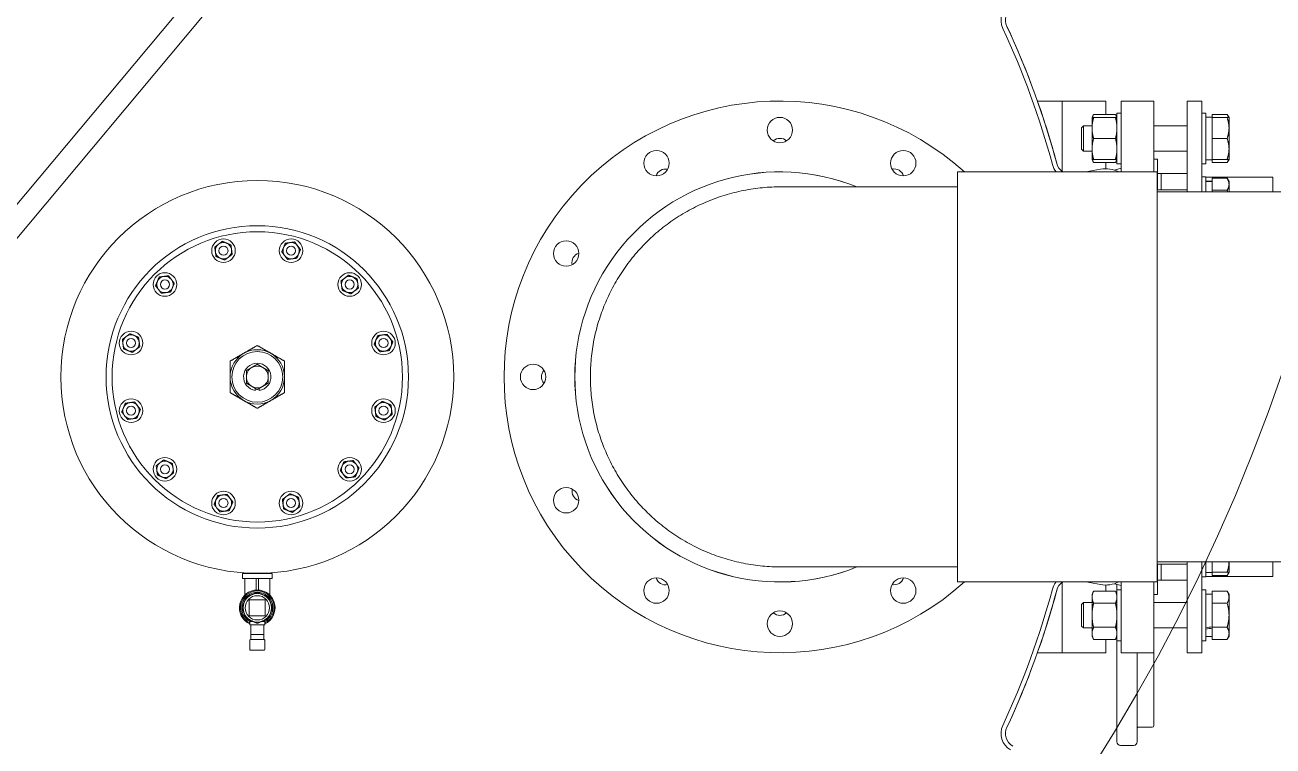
# Model space of a CAD drawing. Header units: inches. Extents: x 20 to 536, y 8 to 344.
# Drawn here: x 103.1 to 146.09, y 241.05 to 265.88 of the extents above; entities that cross this region are included whole.
import ezdxf

# ---------------------------------------------------------------- set-up
doc = ezdxf.new("R2010")
doc.units = ezdxf.units.IN
doc.header["$LTSCALE"] = 16
doc.header["$MEASUREMENT"] = 0
doc.layers.add('Visible', color=7, linetype='Continuous', lineweight=18)

msp = doc.modelspace()

# ---------------------------------------------------------------- linework, layer by layer
at = {"layer": 'Visible', "linetype": 'Continuous', "lineweight": 18}
for p, q in [((95.810098, 251.310081), (110.880662, 269.34139)), ((111.456129, 268.860414), (96.385565, 250.829105)), ((138.829451, 263.260326), (137.97592, 263.260326)), ((138.829451, 263.260326), (138.829451, 260.834954)), ((138.829451, 260.834954), (138.829451, 263.260326)), ((138.829451, 263.260326), (140.329451, 263.260326)), ((140.329451, 262.800925), (140.329451, 263.260326)), ((140.856475, 260.822326), (140.856475, 263.260326)), ((140.856475, 263.260326), (141.981475, 263.260326)), ((141.981475, 260.822326), (141.981475, 263.260326)), ((143.136475, 263.260326), (143.136475, 260.135326)), ((143.636475, 263.260326), (143.136475, 263.260326)), ((143.636475, 260.135326), (143.636475, 263.260326)), ((139.85685, 262.689696), (139.908717, 262.800925)), ((139.85685, 262.689696), (139.85685, 262.330196)), ((139.908717, 262.800925), (140.663983, 262.800925)), ((139.908717, 262.689696), (140.663983, 262.689696)), ((140.71585, 262.689696), (140.663983, 262.800925)), ((140.71585, 262.845696), (140.71585, 261.095696)), ((140.71585, 262.845696), (140.856475, 262.845696)), ((143.636475, 262.845696), (143.7771, 262.845696)), ((143.7771, 261.095696), (143.7771, 262.845696)), ((143.7771, 262.700196), (143.9961, 262.700196)), ((143.9961, 262.700196), (143.9961, 262.800632)), ((143.9961, 262.800632), (144.510029, 262.800632)), ((143.9961, 262.700196), (143.9961, 262.690768)), ((143.9961, 262.439916), (143.9961, 262.690768)), ((143.9961, 262.690768), (144.510029, 262.690768)), ((144.574223, 262.689449), (144.510909, 262.799112)), ((144.574225, 262.689446), (144.574223, 262.689449)), ((144.574225, 262.332058), (144.574225, 262.689446)), ((139.4961, 262.342046), (139.562254, 262.408196)), ((139.4961, 261.599346), (139.4961, 262.342046)), ((139.562254, 262.408196), (139.562254, 261.533196)), ((139.85685, 262.408196), (139.562254, 262.408196)), ((139.85685, 262.330196), (139.85685, 261.611196)), ((143.136475, 262.408196), (141.981475, 262.408196)), ((143.9961, 262.439916), (143.9961, 262.2242)), ((144.574225, 261.613312), (144.574225, 262.332058)), ((139.908717, 261.970696), (140.663983, 261.970696)), ((143.9961, 261.973348), (143.9961, 262.2242)), ((143.9961, 261.721569), (143.9961, 261.973348)), ((143.9961, 261.973348), (144.510029, 261.973348)), ((139.4961, 261.599346), (139.562254, 261.533196)), ((139.85685, 261.533196), (139.562254, 261.533196)), ((139.85685, 261.611196), (139.85685, 261.251696)), ((143.136475, 261.533196), (141.981475, 261.533196)), ((143.9961, 261.721569), (143.9961, 261.505055)), ((143.9961, 261.253276), (143.9961, 261.505055)), ((144.574225, 261.251949), (144.574225, 261.613312)), ((139.85685, 261.251696), (139.908717, 261.140466)), ((139.908717, 261.251696), (140.663983, 261.251696)), ((139.908717, 261.140466), (140.663983, 261.140466)), ((140.329451, 260.928221), (140.329451, 261.140466)), ((140.62603, 260.882031), (140.856475, 260.950326)), ((140.71585, 261.251696), (140.663983, 261.140466)), ((140.71585, 261.095696), (140.856475, 261.095696)), ((141.981475, 261.260326), (142.106475, 261.260326)), ((142.106475, 260.208234), (142.106475, 261.260326)), ((143.636475, 261.095696), (143.7771, 261.095696)), ((143.7771, 261.241196), (143.9961, 261.241196)), ((143.9961, 261.252348), (143.9961, 261.253276)), ((143.9961, 261.253276), (144.510029, 261.253276)), ((143.9961, 261.252348), (143.9961, 261.241196)), ((143.9961, 261.250623), (144.510029, 261.250623)), ((143.9961, 261.140759), (143.9961, 261.241196)), ((143.9961, 261.140759), (144.510029, 261.140759)), ((144.574223, 261.251942), (144.510909, 261.142279)), ((144.574225, 261.251946), (144.574223, 261.251942)), ((144.574225, 261.251946), (144.574225, 261.251949)), ((135.227451, 260.822326), (135.227451, 246.698326)), ((142.104451, 260.822326), (135.227451, 260.822326)), ((140.151945, 260.913036), (139.637502, 260.822326)), ((142.104451, 260.822326), (142.104451, 246.698326)), ((142.236475, 260.760326), (142.106475, 260.760326)), ((142.236475, 260.208234), (142.236475, 260.760326)), ((142.236475, 260.760326), (143.136475, 260.760326)), ((142.236475, 260.208234), (142.236475, 260.760326)), ((143.636475, 260.645734), (143.7771, 260.645734)), ((143.7771, 260.135326), (143.7771, 260.645734)), ((143.7771, 260.635326), (146.079451, 260.635326)), ((143.9961, 260.456377), (143.9961, 260.600671)), ((143.9961, 260.600671), (144.510029, 260.600671)), ((144.574225, 260.489484), (144.510909, 260.59915)), ((146.079451, 260.135326), (146.079451, 260.635326)), ((135.227451, 260.306326), (129.139192, 260.306326)), ((143.136475, 260.208234), (142.104451, 260.208234)), ((142.104451, 260.135326), (157.854451, 260.135326)), ((143.7771, 260.500234), (143.9961, 260.500234)), ((143.9961, 260.456377), (143.9961, 260.332293)), ((143.9961, 260.188), (143.9961, 260.332293)), ((143.9961, 260.135326), (143.9961, 260.188)), ((143.9961, 260.188), (144.510029, 260.188)), ((144.574225, 260.394335), (144.574225, 260.489484)), ((144.574225, 260.135326), (144.574225, 260.394335)), ((129.139192, 247.214326), (135.227451, 247.214326)), ((142.104451, 247.385326), (157.854451, 247.385326)), ((143.136475, 247.312418), (142.104451, 247.312418)), ((142.106475, 246.260326), (142.106475, 247.312418)), ((142.236475, 246.760326), (142.236475, 247.312418)), ((142.236475, 246.760326), (142.236475, 247.312418)), ((143.136475, 247.385326), (143.136475, 244.260326)), ((143.636475, 244.260326), (143.636475, 247.385326)), ((143.7771, 246.874918), (143.7771, 247.385326)), ((143.9961, 247.385326), (143.9961, 247.284278)), ((143.9961, 247.032499), (143.9961, 247.284278)), ((144.574225, 247.031172), (144.574225, 247.385326)), ((146.079451, 246.885326), (146.079451, 247.385326)), ((110.591852, 246.98757), (111.617049, 246.98757)), ((110.591852, 246.98757), (110.591852, 246.816704)), ((110.591852, 246.816704), (111.06508, 246.816704)), ((110.677285, 246.816704), (110.677285, 246.397019)), ((110.687927, 246.98757), (110.68729, 247.00796)), ((111.06508, 246.818218), (111.06508, 246.417701)), ((111.143821, 246.417701), (111.143821, 246.818218)), ((111.143821, 246.816704), (111.617049, 246.816704)), ((111.520974, 246.98757), (111.521611, 247.00796)), ((111.531616, 246.816704), (111.531616, 246.397019)), ((111.617049, 246.98757), (111.617049, 246.816704)), ((142.236475, 246.760326), (142.106475, 246.760326)), ((142.236475, 246.760326), (143.136475, 246.760326)), ((143.636475, 246.874918), (143.7771, 246.874918)), ((143.7771, 247.020418), (143.9961, 247.020418)), ((143.7771, 246.885326), (146.079451, 246.885326)), ((143.9961, 247.031571), (143.9961, 247.032499)), ((143.9961, 247.032499), (144.510029, 247.032499)), ((143.9961, 247.031571), (143.9961, 247.020418)), ((143.9961, 247.029846), (144.510029, 247.029846)), ((143.9961, 246.919982), (143.9961, 247.020418)), ((143.9961, 246.919982), (144.510029, 246.919982)), ((144.574223, 247.031165), (144.510909, 246.921502)), ((144.574225, 247.031168), (144.574223, 247.031165)), ((144.574225, 247.031168), (144.574225, 247.031172)), ((110.677285, 246.397019), (110.677285, 246.245428)), ((111.531616, 246.245428), (111.531616, 246.397019)), ((142.104451, 246.698326), (135.227451, 246.698326)), ((138.829451, 246.685698), (138.829451, 244.260326)), ((138.829451, 244.260326), (138.829451, 246.685698)), ((139.637502, 246.698326), (140.151945, 246.607616)), ((139.85685, 246.268957), (139.908717, 246.380186)), ((139.908717, 246.380186), (140.663983, 246.380186)), ((140.329451, 246.380186), (140.329451, 246.592431)), ((140.62603, 246.638622), (140.856475, 246.570326)), ((140.71585, 246.268957), (140.663983, 246.380186)), ((140.712325, 246.613047), (140.712325, 246.276516)), ((140.71585, 246.424957), (140.71585, 244.674957)), ((140.71585, 246.424957), (140.856475, 246.424957)), ((140.856475, 244.260326), (140.856475, 246.698326)), ((141.981475, 244.260326), (141.981475, 246.698326)), ((143.636475, 246.424957), (143.7771, 246.424957)), ((143.7771, 244.674957), (143.7771, 246.424957)), ((143.9961, 246.235599), (143.9961, 246.379893)), ((143.9961, 246.379893), (144.510029, 246.379893)), ((144.574225, 246.268707), (144.510909, 246.378373)), ((110.82886, 245.530877), (110.82886, 246.082058)), ((110.82886, 246.082058), (111.380041, 246.082058)), ((111.380041, 246.082058), (111.380041, 245.530877)), ((139.4961, 245.921307), (139.562254, 245.987457)), ((139.4961, 245.178607), (139.4961, 245.921307)), ((139.562254, 245.987457), (139.562254, 245.112457)), ((139.85685, 245.987457), (139.562254, 245.987457)), ((139.85685, 246.268957), (139.85685, 246.172629)), ((139.85685, 246.172629), (139.85685, 245.549957)), ((139.908717, 245.965071), (140.663983, 245.965071)), ((141.981475, 246.260326), (142.106475, 246.260326)), ((143.136475, 245.987457), (141.981475, 245.987457)), ((143.7771, 246.279457), (143.9961, 246.279457)), ((143.9961, 246.235599), (143.9961, 246.111516)), ((143.9961, 245.967222), (143.9961, 246.111516)), ((143.9961, 245.677028), (143.9961, 245.967222)), ((143.9961, 245.967222), (144.510029, 245.967222)), ((144.574225, 246.173558), (144.574225, 246.268707)), ((144.574225, 245.552254), (144.574225, 246.173558)), ((111.380041, 245.530877), (110.82886, 245.530877)), ((139.85685, 245.549957), (139.85685, 244.927284)), ((143.9961, 245.677028), (143.9961, 245.42748)), ((144.574225, 244.928653), (144.574225, 245.552254)), ((110.844321, 245.383845), (110.844321, 245.340968)), ((110.844321, 245.340968), (110.844321, 245.224593)), ((110.844321, 245.340968), (110.947835, 245.340968)), ((110.844321, 245.224593), (111.364581, 245.224593)), ((110.878251, 244.892057), (110.878251, 245.224593)), ((111.261066, 245.340968), (111.364581, 245.340968)), ((111.330651, 244.892057), (111.330651, 245.224593)), ((111.364581, 245.340968), (111.364581, 245.383845)), ((111.364581, 245.224593), (111.364581, 245.340968)), ((139.4961, 245.178607), (139.562254, 245.112457)), ((139.85685, 245.112457), (139.562254, 245.112457)), ((139.908717, 245.134842), (140.663983, 245.134842)), ((143.136475, 245.112457), (141.981475, 245.112457)), ((143.9961, 245.137286), (143.9961, 245.42748)), ((143.9961, 244.991385), (143.9961, 245.137286)), ((143.9961, 245.137286), (144.510029, 245.137286)), ((110.844321, 244.690486), (110.844321, 244.450197)), ((111.343701, 244.711366), (110.865201, 244.711366)), ((110.878251, 244.892057), (111.330651, 244.892057)), ((110.878251, 244.892057), (110.878251, 244.711366)), ((111.330651, 244.711366), (111.330651, 244.892057)), ((111.364581, 244.450197), (111.364581, 244.690486)), ((139.85685, 244.927284), (139.85685, 244.830957)), ((139.85685, 244.830957), (139.908717, 244.719727)), ((139.908717, 244.719727), (140.663983, 244.719727)), ((140.329451, 244.260326), (140.329451, 244.719727)), ((140.71585, 244.830957), (140.663983, 244.719727)), ((140.712325, 244.823397), (140.712325, 241.193917)), ((140.71585, 244.674957), (140.856475, 244.674957)), ((141.987325, 241.753917), (141.987325, 244.98682)), ((143.636475, 244.674957), (143.7771, 244.674957)), ((143.7771, 244.820457), (143.9961, 244.820457)), ((143.9961, 244.991385), (143.9961, 244.86592)), ((143.9961, 244.72002), (143.9961, 244.86592)), ((143.9961, 244.72002), (144.510029, 244.72002)), ((144.574225, 244.831207), (144.510909, 244.72154)), ((144.574225, 244.831207), (144.574225, 244.928653)), ((110.844321, 244.450197), (110.844321, 244.368313)), ((111.343701, 244.347433), (110.865201, 244.347433)), ((111.364581, 244.368313), (111.364581, 244.450197)), ((138.829451, 244.260326), (137.97592, 244.260326)), ((138.829451, 244.260326), (140.329451, 244.260326)), ((140.856475, 244.260326), (141.981475, 244.260326)), ((141.412325, 241.193917), (141.412325, 244.260326)), ((143.636475, 244.260326), (143.136475, 244.260326)), ((141.432325, 241.693917), (141.927325, 241.693917)), ((140.837325, 241.068917), (141.287325, 241.068917))]:
    msp.add_line(p, q, dxfattribs=at)
at = {"layer": 'Visible'}
for p, q in [((111.03665, 253.366458), (111.03665, 253.293877)), ((111.172251, 253.293877), (111.172251, 253.366458))]:
    msp.add_line(p, q, dxfattribs=at)
at = {"layer": 'Visible', "linetype": 'Continuous', "lineweight": 18}
for centre, radius in [((86.745878, 274.199595), 63), ((111.104451, 253.760326), 6.76524), ((111.104451, 253.760326), 5.207591), ((111.104451, 253.760326), 5), ((109.939765, 258.106992), 0.406), ((112.269136, 258.106992), 0.406), ((109.939765, 258.106992), 0.15625), ((112.269136, 258.106992), 0.15625), ((107.92247, 256.942307), 0.406), ((107.92247, 256.942307), 0.15625), ((114.286431, 256.942307), 0.406), ((114.286431, 256.942307), 0.15625), ((106.757784, 254.925012), 0.406), ((106.757784, 254.925012), 0.15625), ((115.451117, 254.925012), 0.406), ((115.451117, 254.925012), 0.15625), ((106.757784, 252.59564), 0.406), ((115.451117, 252.59564), 0.406), ((106.757784, 252.59564), 0.15625), ((115.451117, 252.59564), 0.15625), ((107.92247, 250.578346), 0.406), ((107.92247, 250.578346), 0.15625), ((114.286431, 250.578346), 0.406), ((114.286431, 250.578346), 0.15625), ((109.939765, 249.41366), 0.406), ((112.269136, 249.41366), 0.406), ((109.939765, 249.41366), 0.15625), ((112.269136, 249.41366), 0.15625), ((111.104451, 245.806468), 0.418652)]:
    msp.add_circle(centre, radius, dxfattribs=at)
at = {"layer": 'Visible'}
for centre, radius in [((129.104451, 262.260326), 0.4375), ((124.854451, 261.121542), 0.4375), ((133.354451, 261.121542), 0.4375), ((121.743235, 258.010326), 0.4375), ((111.104451, 253.760326), 0.875), ((120.604451, 253.760326), 0.4375), ((121.743235, 249.510326), 0.4375), ((124.854451, 246.39911), 0.4375), ((133.354451, 246.39911), 0.4375), ((129.104451, 245.260326), 0.4375)]:
    msp.add_circle(centre, radius, dxfattribs=at)
at = {"layer": 'Visible', "linetype": 'Continuous', "lineweight": 18}
for centre, radius, start, end in [((137.375692, 266.041283), 0.655, 120, 205.0545703), ((137.375692, 266.041283), 0.5, 120, 205.0545703), ((111.104451, 253.760326), 28.345, 14.9454297, 25.0545703), ((111.104451, 253.760326), 28.501331, 14.872782, 25.127218), ((111.104451, 253.760326), 28.5, 14.9454297, 25.0545703), ((129.104451, 261.635626), 0.34045, 47.7284021, 132.2715979), ((139.123436, 261.239396), 0.655, 194.9454297, 219.5497072), ((139.123436, 261.239396), 0.5, 194.9454297, 236.5263019), ((129.104451, 253.760326), 7.062, 67.9616454, 292.0383546), ((125.167251, 260.579726), 0.34045, 77.865466, 162.1317463), ((133.041851, 260.580626), 0.34045, 17.7114295, 102.2405922), ((140.325594, 259.928229), 1, 63.3927351, 100), ((109.939765, 258.106992), 0.2815, 67.5, 127.5), ((109.939765, 258.106992), 0.2815, 7.5, 67.5), ((112.269136, 258.106992), 0.2815, 97.5, 157.5), ((112.269136, 258.106992), 0.2815, 37.5, 97.5), ((109.939765, 258.106992), 0.2815, 127.5, 187.5), ((109.939765, 258.106992), 0.2815, 187.5, 247.5), ((109.939765, 258.106992), 0.2815, 307.5, 7.5), ((112.269136, 258.106992), 0.2815, 157.5, 217.5), ((112.269136, 258.106992), 0.2815, 217.5, 277.5), ((112.269136, 258.106992), 0.2815, 277.5, 337.5), ((112.269136, 258.106992), 0.2815, 337.5, 37.5), ((122.284151, 257.697726), 0.34045, 107.7114295, 192.2405922), ((109.939765, 258.106992), 0.2815, 247.5, 307.5), ((107.92247, 256.942307), 0.2815, 97.5, 157.5), ((107.92247, 256.942307), 0.2815, 37.5, 97.5), ((107.92247, 256.942307), 0.2815, 337.5, 37.5), ((114.286431, 256.942307), 0.2815, 127.5, 187.5), ((114.286431, 256.942307), 0.2815, 67.5, 127.5), ((114.286431, 256.942307), 0.2815, 7.5, 67.5), ((107.92247, 256.942307), 0.2815, 157.5, 217.5), ((107.92247, 256.942307), 0.2815, 217.5, 277.5), ((107.92247, 256.942307), 0.2815, 277.5, 337.5), ((114.286431, 256.942307), 0.2815, 187.5, 247.5), ((114.286431, 256.942307), 0.2815, 247.5, 307.5), ((114.286431, 256.942307), 0.2815, 307.5, 7.5), ((106.757784, 254.925012), 0.2815, 127.5, 187.5), ((106.757784, 254.925012), 0.2815, 67.5, 127.5), ((106.757784, 254.925012), 0.2815, 7.5, 67.5), ((106.757784, 254.925012), 0.2815, 307.5, 7.5), ((115.451117, 254.925012), 0.2815, 157.5, 217.5), ((115.451117, 254.925012), 0.2815, 97.5, 157.5), ((115.451117, 254.925012), 0.2815, 37.5, 97.5), ((115.451117, 254.925012), 0.2815, 337.5, 37.5), ((106.757784, 254.925012), 0.2815, 187.5, 247.5), ((106.757784, 254.925012), 0.2815, 247.5, 307.5), ((115.451117, 254.925012), 0.2815, 217.5, 277.5), ((115.451117, 254.925012), 0.2815, 277.5, 337.5), ((121.231851, 253.760326), 0.34045, 138.1328071, 221.8671929), ((106.757784, 252.59564), 0.2815, 97.5, 157.5), ((106.757784, 252.59564), 0.2815, 37.5, 97.5), ((115.451117, 252.59564), 0.2815, 127.5, 187.5), ((115.451117, 252.59564), 0.2815, 67.5, 127.5), ((115.451117, 252.59564), 0.2815, 7.5, 67.5), ((106.757784, 252.59564), 0.2815, 157.5, 217.5), ((106.757784, 252.59564), 0.2815, 217.5, 277.5), ((106.757784, 252.59564), 0.2815, 277.5, 337.5), ((106.757784, 252.59564), 0.2815, 337.5, 37.5), ((115.451117, 252.59564), 0.2815, 187.5, 247.5), ((115.451117, 252.59564), 0.2815, 247.5, 307.5), ((115.451117, 252.59564), 0.2815, 307.5, 7.5), ((107.92247, 250.578346), 0.2815, 127.5, 187.5), ((107.92247, 250.578346), 0.2815, 67.5, 127.5), ((107.92247, 250.578346), 0.2815, 7.5, 67.5), ((114.286431, 250.578346), 0.2815, 157.5, 217.5), ((114.286431, 250.578346), 0.2815, 97.5, 157.5), ((114.286431, 250.578346), 0.2815, 37.5, 97.5), ((114.286431, 250.578346), 0.2815, 337.5, 37.5), ((107.92247, 250.578346), 0.2815, 187.5, 247.5), ((107.92247, 250.578346), 0.2815, 247.5, 307.5), ((107.92247, 250.578346), 0.2815, 307.5, 7.5), ((114.286431, 250.578346), 0.2815, 217.5, 277.5), ((114.286431, 250.578346), 0.2815, 277.5, 337.5), ((122.285051, 249.823126), 0.34045, 167.865466, 252.1317463), ((109.939765, 249.41366), 0.2815, 157.5, 217.5), ((109.939765, 249.41366), 0.2815, 97.5, 157.5), ((109.939765, 249.41366), 0.2815, 37.5, 97.5), ((109.939765, 249.41366), 0.2815, 337.5, 37.5), ((112.269136, 249.41366), 0.2815, 127.5, 187.5), ((112.269136, 249.41366), 0.2815, 187.5, 247.5), ((112.269136, 249.41366), 0.2815, 67.5, 127.5), ((112.269136, 249.41366), 0.2815, 7.5, 67.5), ((112.269136, 249.41366), 0.2815, 307.5, 7.5), ((109.939765, 249.41366), 0.2815, 217.5, 277.5), ((109.939765, 249.41366), 0.2815, 277.5, 337.5), ((112.269136, 249.41366), 0.2815, 247.5, 307.5), ((111.104451, 247.329302), 0.512598, 265.5950645, 274.4049355), ((125.167051, 246.940026), 0.34045, 197.7114295, 282.2405922), ((133.041651, 246.940926), 0.34045, 257.865466, 342.1317463), ((111.104451, 245.806468), 0.6125, 295.131805, 244.868195), ((111.104451, 245.806468), 0.581875, 296.5548781, 243.4451219), ((111.104451, 245.806468), 0.538234, 298.9013143, 241.0986857), ((111.104451, 253.760326), 28.345, 334.9454297, 345.0545703), ((111.104451, 253.760326), 28.501331, 334.872782, 345.127218), ((111.104451, 253.760326), 28.5, 334.9454297, 345.0545703), ((139.123436, 246.281257), 0.655, 140.4502928, 165.0545703), ((139.123436, 246.281257), 0.5, 123.4736981, 165.0545703), ((140.325594, 247.592424), 1, 260, 296.6072649), ((111.104451, 245.806468), 0.49, 157.5, 202.5), ((111.104451, 245.806468), 0.49, 112.5, 157.5), ((111.104451, 245.806468), 0.49, 67.5, 112.5), ((111.104451, 245.806468), 0.49, 22.5, 67.5), ((111.104451, 245.806468), 0.49, 337.5, 22.5), ((111.104451, 245.806468), 0.49, 202.5, 247.5), ((111.104451, 245.806468), 0.49, 292.5, 337.5), ((129.104451, 245.885026), 0.34045, 227.7284021, 312.2715979), ((111.104451, 245.806468), 0.49, 247.5, 292.5), ((110.865201, 244.690486), 0.02088, 90, 180), ((111.343701, 244.690486), 0.02088, 0, 90), ((141.927325, 244.98682), 0.06, 0, 25.5108512), ((110.865201, 244.368313), 0.02088, 180, 270), ((111.343701, 244.368313), 0.02088, 270, 0), ((137.375692, 241.479369), 0.655, 154.9454297, 240), ((137.375692, 241.479369), 0.5, 154.9454297, 240), ((141.432325, 241.673917), 0.02, 90, 180), ((141.927325, 241.753917), 0.06, 270, 0), ((140.837325, 241.193917), 0.125, 180, 270), ((141.287325, 241.193917), 0.125, 270, 0)]:
    msp.add_arc(centre, radius, start, end, dxfattribs=at)
at = {"layer": 'Visible'}
for centre, radius, start, end in [((129.104451, 253.760326), 9.5, 48.0191494, 311.9808506), ((129.104451, 253.760326), 7.063, 67.9416146, 292.0583854), ((111.104451, 253.760326), 0.9375, 120, 180), ((111.104451, 253.760326), 0.9375, 60, 120), ((111.104451, 253.760326), 0.9375, 0, 60), ((111.104451, 253.760326), 0.471351, 278.2703145, 261.7296855), ((111.104451, 253.760326), 0.375, 120, 180), ((111.104451, 253.760326), 0.375, 60, 120), ((111.104451, 253.760326), 0.375, 0, 60), ((111.104451, 253.760326), 0.9375, 180, 240), ((111.104451, 253.760326), 0.375, 180, 240), ((111.104451, 253.760326), 0.375, 300, 0), ((111.104451, 253.760326), 0.9375, 300, 0), ((111.104451, 253.760326), 0.375, 240, 300), ((111.104451, 253.760326), 0.9375, 240, 300)]:
    msp.add_arc(centre, radius, start, end, dxfattribs=at)
at = {"layer": 'Visible', "linetype": 'Continuous', "lineweight": 18}
for centre, major_axis, ratio, start_param, end_param in [((143.840848, 259.770734), (4.137183, 0.068151), 0.175556574, 1.53036991, 1.583313683), ((144.151351, 259.770734), (4.137183, 0.068151), 0.175556574, 1.605438941, 1.658488308), ((143.840848, 245.549957), (4.136766, 0.602174), 0.099539582, 4.682491109, 4.735434882), ((144.151351, 245.549957), (4.136766, 0.602174), 0.099539582, 4.607316484, 4.660365851)]:
    msp.add_ellipse(centre, major_axis=major_axis, ratio=ratio, start_param=start_param, end_param=end_param, dxfattribs=at)
for points, weights in [([(139.85685, 262.689696), (139.85685, 262.689696), (139.908717, 262.689696)], [1, 1.0379548493, 1]), ([(139.908717, 262.689696), (139.85685, 262.49704), (139.85685, 262.330196)], [1, 1.0379548493, 1]), ([(139.908717, 262.800925), (139.881369, 262.742278), (139.868677, 262.689696)], [1, 1.01965956375, 1.01895290532]), ([(140.704023, 262.689696), (140.69133, 262.742278), (140.663983, 262.800925)], [1.01895290532, 1.01965956375, 1]), ([(140.71585, 262.330196), (140.71585, 262.49704), (140.663983, 262.689696)], [1, 1.0379548493, 1]), ([(140.663983, 262.689696), (140.71585, 262.689696), (140.71585, 262.689696)], [1, 1.0379548493, 1]), ([(144.559586, 262.690058), (144.543877, 262.74233), (144.510029, 262.800632)], [1.02385469408, 1.02721658286, 1.01001874936]), ([(144.510029, 262.690768), (144.573869, 262.690061), (144.574223, 262.689449)], [1.01001874936, 1.04295195648, 1.00049098489]), ([(144.574225, 262.332058), (144.574225, 262.498536), (144.510029, 262.690768)], [1, 1.04314139574, 1.01001874936]), ([(139.85685, 262.330196), (139.85685, 262.163351), (139.908717, 261.970696)], [1, 1.0379548493, 1]), ([(140.663983, 261.970696), (140.71585, 262.163351), (140.71585, 262.330196)], [1, 1.0379548493, 1]), ([(144.510029, 261.973348), (144.574225, 262.165581), (144.574225, 262.332058)], [1.01001874936, 1.04314139574, 1]), ([(139.908717, 261.970696), (139.85685, 261.77804), (139.85685, 261.611196)], [1, 1.0379548493, 1]), ([(140.71585, 261.611196), (140.71585, 261.77804), (140.663983, 261.970696)], [1, 1.0379548493, 1]), ([(144.574225, 261.613312), (144.574225, 261.780406), (144.510029, 261.973348)], [1, 1.04314139574, 1.01001874936]), ([(139.85685, 261.611196), (139.85685, 261.444351), (139.908717, 261.251696)], [1, 1.0379548493, 1]), ([(140.663983, 261.251696), (140.71585, 261.444351), (140.71585, 261.611196)], [1, 1.0379548493, 1]), ([(144.510029, 261.253276), (144.574225, 261.446219), (144.574225, 261.613312)], [1.01001874936, 1.04314139574, 1]), ([(139.908717, 261.251696), (139.85685, 261.251696), (139.85685, 261.251696)], [1, 1.0379548493, 1]), ([(139.868677, 261.251696), (139.881369, 261.199114), (139.908717, 261.140466)], [1.01895290532, 1.01965956375, 1]), ([(140.71585, 261.251696), (140.71585, 261.251696), (140.663983, 261.251696)], [1, 1.0379548493, 1]), ([(140.663983, 261.140466), (140.69133, 261.199114), (140.704023, 261.251696)], [1, 1.01965956375, 1.01895290532]), ([(144.574225, 261.251949), (144.574225, 261.252565), (144.510029, 261.253276)], [1, 1.04314139574, 1.01001874936]), ([(144.510029, 261.250623), (144.574225, 261.251334), (144.574225, 261.251949)], [1.01001874936, 1.04314139574, 1]), ([(144.510029, 261.140759), (144.543488, 261.199033), (144.559216, 261.251326)], [1.01001874936, 1.0270157383, 1.02393041351]), ([(144.510909, 261.142279), (144.51047, 261.14152), (144.510029, 261.140759)], [1.01045681717, 1.01023947663, 1.01001874936]), ([(144.574225, 260.394335), (144.574225, 260.490096), (144.510029, 260.600671)], [1, 1.04314139574, 1.01001874936]), ([(144.510029, 260.188), (144.574225, 260.298574), (144.574225, 260.394335)], [1.01001874936, 1.04314139574, 1]), ([(144.524487, 260.135326), (144.517748, 260.161259), (144.510029, 260.188)], [1.01671932168, 1.01388989207, 1.01001874936]), ([(109.768399, 258.330321), (109.828239, 258.376239), (109.897338, 258.42926)], [1, 1.0379548493, 1]), ([(109.897338, 258.42926), (109.977804, 258.395929), (110.04749, 258.367064)], [1, 1.0379548493, 1]), ([(110.04749, 258.367064), (110.117176, 258.338199), (110.197643, 258.304869)], [1, 1.0379548493, 1]), ([(112.009064, 258.214718), (112.037929, 258.284404), (112.071259, 258.36487)], [1, 1.0379548493, 1]), ([(112.071259, 258.36487), (112.157611, 258.376239), (112.232393, 258.386084)], [1, 1.0379548493, 1]), ([(112.232393, 258.386084), (112.307176, 258.395929), (112.393527, 258.407298)], [1, 1.0379548493, 1]), ([(112.393527, 258.407298), (112.446548, 258.338199), (112.492465, 258.278359)], [1, 1.0379548493, 1]), ([(109.639459, 258.231383), (109.708558, 258.284404), (109.768399, 258.330321)], [1, 1.0379548493, 1]), ([(109.660673, 258.070249), (109.650828, 258.145032), (109.639459, 258.231383)], [1, 1.0379548493, 1]), ([(109.681887, 257.909116), (109.670518, 257.995467), (109.660673, 258.070249)], [1, 1.0379548493, 1]), ([(110.24007, 257.982602), (110.170972, 257.929581), (110.111131, 257.883663)], [1, 1.0379548493, 1]), ([(110.197643, 258.304869), (110.209011, 258.218518), (110.218857, 258.143735)], [1, 1.0379548493, 1]), ([(110.218857, 258.143735), (110.228702, 258.068953), (110.24007, 257.982602)], [1, 1.0379548493, 1]), ([(111.946869, 258.064565), (111.980199, 258.145032), (112.009064, 258.214718)], [1, 1.0379548493, 1]), ([(112.045807, 257.935626), (111.99989, 257.995467), (111.946869, 258.064565)], [1, 1.0379548493, 1]), ([(112.144746, 257.806687), (112.091725, 257.875785), (112.045807, 257.935626)], [1, 1.0379548493, 1]), ([(112.529208, 257.999267), (112.500343, 257.929581), (112.467013, 257.849114)], [1, 1.0379548493, 1]), ([(112.492465, 258.278359), (112.538383, 258.218518), (112.591404, 258.14942)], [1, 1.0379548493, 1]), ([(112.591404, 258.14942), (112.558073, 258.068953), (112.529208, 257.999267)], [1, 1.0379548493, 1]), ([(109.832039, 257.84692), (109.762353, 257.875785), (109.681887, 257.909116)], [1, 1.0379548493, 1]), ([(109.982192, 257.784725), (109.901726, 257.818055), (109.832039, 257.84692)], [1, 1.0379548493, 1]), ([(110.111131, 257.883663), (110.05129, 257.837746), (109.982192, 257.784725)], [1, 1.0379548493, 1]), ([(112.305879, 257.827901), (112.231097, 257.818055), (112.144746, 257.806687)], [1, 1.0379548493, 1]), ([(112.467013, 257.849114), (112.380662, 257.837746), (112.305879, 257.827901)], [1, 1.0379548493, 1]), ([(107.662398, 257.050032), (107.691263, 257.119718), (107.724593, 257.200185)], [1, 1.0379548493, 1]), ([(107.724593, 257.200185), (107.810945, 257.211553), (107.885727, 257.221398)], [1, 1.0379548493, 1]), ([(107.885727, 257.221398), (107.960509, 257.231244), (108.046861, 257.242612)], [1, 1.0379548493, 1]), ([(108.046861, 257.242612), (108.099882, 257.173514), (108.145799, 257.113673)], [1, 1.0379548493, 1]), ([(108.145799, 257.113673), (108.191716, 257.053832), (108.244737, 256.984734)], [1, 1.0379548493, 1]), ([(113.986126, 257.066697), (114.055224, 257.119718), (114.115065, 257.165636)], [1, 1.0379548493, 1]), ([(114.115065, 257.165636), (114.174906, 257.211553), (114.244004, 257.264574)], [1, 1.0379548493, 1]), ([(114.244004, 257.264574), (114.32447, 257.231244), (114.394156, 257.202379)], [1, 1.0379548493, 1]), ([(114.394156, 257.202379), (114.463843, 257.173514), (114.544309, 257.140183)], [1, 1.0379548493, 1]), ([(114.544309, 257.140183), (114.555678, 257.053832), (114.565523, 256.97905)], [1, 1.0379548493, 1]), ([(107.600203, 256.899879), (107.633533, 256.980346), (107.662398, 257.050032)], [1, 1.0379548493, 1]), ([(107.699141, 256.77094), (107.653224, 256.830781), (107.600203, 256.899879)], [1, 1.0379548493, 1]), ([(107.798079, 256.642001), (107.745059, 256.711099), (107.699141, 256.77094)], [1, 1.0379548493, 1]), ([(107.959213, 256.663215), (107.884431, 256.65337), (107.798079, 256.642001)], [1, 1.0379548493, 1]), ([(108.120347, 256.684429), (108.033996, 256.67306), (107.959213, 256.663215)], [1, 1.0379548493, 1]), ([(108.182542, 256.834581), (108.153677, 256.764895), (108.120347, 256.684429)], [1, 1.0379548493, 1]), ([(108.244737, 256.984734), (108.211407, 256.904267), (108.182542, 256.834581)], [1, 1.0379548493, 1]), ([(114.007339, 256.905564), (113.997494, 256.980346), (113.986126, 257.066697)], [1, 1.0379548493, 1]), ([(114.028553, 256.74443), (114.017185, 256.830781), (114.007339, 256.905564)], [1, 1.0379548493, 1]), ([(114.178706, 256.682235), (114.10902, 256.711099), (114.028553, 256.74443)], [1, 1.0379548493, 1]), ([(114.328858, 256.620039), (114.248392, 256.65337), (114.178706, 256.682235)], [1, 1.0379548493, 1]), ([(114.457797, 256.718978), (114.397957, 256.67306), (114.328858, 256.620039)], [1, 1.0379548493, 1]), ([(114.586736, 256.817916), (114.517638, 256.764895), (114.457797, 256.718978)], [1, 1.0379548493, 1]), ([(114.565523, 256.97905), (114.575368, 256.904267), (114.586736, 256.817916)], [1, 1.0379548493, 1]), ([(106.457479, 255.049402), (106.526577, 255.102423), (106.586418, 255.148341)], [1, 1.0379548493, 1]), ([(106.478693, 254.888269), (106.468847, 254.963051), (106.457479, 255.049402)], [1, 1.0379548493, 1]), ([(106.586418, 255.148341), (106.646259, 255.194258), (106.715357, 255.247279)], [1, 1.0379548493, 1]), ([(106.715357, 255.247279), (106.795824, 255.213949), (106.86551, 255.185084)], [1, 1.0379548493, 1]), ([(106.86551, 255.185084), (106.935196, 255.156219), (107.015662, 255.122889)], [1, 1.0379548493, 1]), ([(107.015662, 255.122889), (107.027031, 255.036537), (107.036876, 254.961755)], [1, 1.0379548493, 1]), ([(107.036876, 254.961755), (107.046721, 254.886973), (107.05809, 254.800621)], [1, 1.0379548493, 1]), ([(115.128849, 254.882585), (115.16218, 254.963051), (115.191045, 255.032737)], [1, 1.0379548493, 1]), ([(115.191045, 255.032737), (115.21991, 255.102423), (115.25324, 255.18289)], [1, 1.0379548493, 1]), ([(115.25324, 255.18289), (115.339591, 255.194258), (115.414374, 255.204104)], [1, 1.0379548493, 1]), ([(115.414374, 255.204104), (115.489156, 255.213949), (115.575507, 255.225317)], [1, 1.0379548493, 1]), ([(115.575507, 255.225317), (115.628528, 255.156219), (115.674446, 255.096378)], [1, 1.0379548493, 1]), ([(115.674446, 255.096378), (115.720363, 255.036537), (115.773384, 254.967439)], [1, 1.0379548493, 1]), ([(115.773384, 254.967439), (115.740054, 254.886973), (115.711189, 254.817286)], [1, 1.0379548493, 1]), ([(106.499906, 254.727135), (106.488538, 254.813486), (106.478693, 254.888269)], [1, 1.0379548493, 1]), ([(106.650059, 254.66494), (106.580373, 254.693805), (106.499906, 254.727135)], [1, 1.0379548493, 1]), ([(106.800212, 254.602744), (106.719745, 254.636075), (106.650059, 254.66494)], [1, 1.0379548493, 1]), ([(106.929151, 254.701683), (106.86931, 254.655765), (106.800212, 254.602744)], [1, 1.0379548493, 1]), ([(107.05809, 254.800621), (106.988992, 254.7476), (106.929151, 254.701683)], [1, 1.0379548493, 1]), ([(115.227788, 254.753645), (115.18187, 254.813486), (115.128849, 254.882585)], [1, 1.0379548493, 1]), ([(115.326726, 254.624706), (115.273705, 254.693805), (115.227788, 254.753645)], [1, 1.0379548493, 1]), ([(115.48786, 254.64592), (115.413078, 254.636075), (115.326726, 254.624706)], [1, 1.0379548493, 1]), ([(115.648994, 254.667134), (115.562642, 254.655765), (115.48786, 254.64592)], [1, 1.0379548493, 1]), ([(115.711189, 254.817286), (115.682324, 254.7476), (115.648994, 254.667134)], [1, 1.0379548493, 1]), ([(106.497712, 252.703366), (106.526577, 252.773052), (106.559908, 252.853518)], [1, 1.0379548493, 1]), ([(106.559908, 252.853518), (106.646259, 252.864887), (106.721041, 252.874732)], [1, 1.0379548493, 1]), ([(106.721041, 252.874732), (106.795824, 252.884577), (106.882175, 252.895946)], [1, 1.0379548493, 1]), ([(106.882175, 252.895946), (106.935196, 252.826848), (106.981113, 252.767007)], [1, 1.0379548493, 1]), ([(115.150811, 252.720031), (115.21991, 252.773052), (115.27975, 252.818969)], [1, 1.0379548493, 1]), ([(115.27975, 252.818969), (115.339591, 252.864887), (115.408689, 252.917908)], [1, 1.0379548493, 1]), ([(115.408689, 252.917908), (115.489156, 252.884577), (115.558842, 252.855712)], [1, 1.0379548493, 1]), ([(115.558842, 252.855712), (115.628528, 252.826848), (115.708995, 252.793517)], [1, 1.0379548493, 1]), ([(115.708995, 252.793517), (115.720363, 252.707166), (115.730209, 252.632384)], [1, 1.0379548493, 1]), ([(106.435517, 252.553213), (106.468847, 252.63368), (106.497712, 252.703366)], [1, 1.0379548493, 1]), ([(106.534455, 252.424274), (106.488538, 252.484115), (106.435517, 252.553213)], [1, 1.0379548493, 1]), ([(106.633394, 252.295335), (106.580373, 252.364433), (106.534455, 252.424274)], [1, 1.0379548493, 1]), ([(107.017856, 252.487915), (106.988992, 252.418229), (106.955661, 252.337762)], [1, 1.0379548493, 1]), ([(106.981113, 252.767007), (107.027031, 252.707166), (107.080052, 252.638068)], [1, 1.0379548493, 1]), ([(107.080052, 252.638068), (107.046721, 252.557601), (107.017856, 252.487915)], [1, 1.0379548493, 1]), ([(115.172025, 252.558897), (115.16218, 252.63368), (115.150811, 252.720031)], [1, 1.0379548493, 1]), ([(115.193239, 252.397764), (115.18187, 252.484115), (115.172025, 252.558897)], [1, 1.0379548493, 1]), ([(115.343391, 252.335568), (115.273705, 252.364433), (115.193239, 252.397764)], [1, 1.0379548493, 1]), ([(115.622483, 252.372311), (115.562642, 252.326394), (115.493544, 252.273373)], [1, 1.0379548493, 1]), ([(115.751422, 252.47125), (115.682324, 252.418229), (115.622483, 252.372311)], [1, 1.0379548493, 1]), ([(115.730209, 252.632384), (115.740054, 252.557601), (115.751422, 252.47125)], [1, 1.0379548493, 1]), ([(106.794527, 252.316549), (106.719745, 252.306703), (106.633394, 252.295335)], [1, 1.0379548493, 1]), ([(106.955661, 252.337762), (106.86931, 252.326394), (106.794527, 252.316549)], [1, 1.0379548493, 1]), ([(115.493544, 252.273373), (115.413078, 252.306703), (115.343391, 252.335568)], [1, 1.0379548493, 1]), ([(107.622165, 250.702736), (107.691263, 250.755757), (107.751104, 250.801675)], [1, 1.0379548493, 1]), ([(107.643378, 250.541602), (107.633533, 250.616385), (107.622165, 250.702736)], [1, 1.0379548493, 1]), ([(107.751104, 250.801675), (107.810945, 250.847592), (107.880043, 250.900613)], [1, 1.0379548493, 1]), ([(107.880043, 250.900613), (107.960509, 250.867283), (108.030195, 250.838418)], [1, 1.0379548493, 1]), ([(108.030195, 250.838418), (108.099882, 250.809553), (108.180348, 250.776222)], [1, 1.0379548493, 1]), ([(108.180348, 250.776222), (108.191716, 250.689871), (108.201562, 250.615089)], [1, 1.0379548493, 1]), ([(113.964164, 250.535918), (113.997494, 250.616385), (114.026359, 250.686071)], [1, 1.0379548493, 1]), ([(114.026359, 250.686071), (114.055224, 250.755757), (114.088554, 250.836224)], [1, 1.0379548493, 1]), ([(114.088554, 250.836224), (114.174906, 250.847592), (114.249688, 250.857437)], [1, 1.0379548493, 1]), ([(114.249688, 250.857437), (114.32447, 250.867283), (114.410822, 250.878651)], [1, 1.0379548493, 1]), ([(114.410822, 250.878651), (114.463843, 250.809553), (114.50976, 250.749712)], [1, 1.0379548493, 1]), ([(114.50976, 250.749712), (114.555678, 250.689871), (114.608698, 250.620773)], [1, 1.0379548493, 1]), ([(107.664592, 250.380469), (107.653224, 250.46682), (107.643378, 250.541602)], [1, 1.0379548493, 1]), ([(107.814745, 250.318274), (107.745059, 250.347138), (107.664592, 250.380469)], [1, 1.0379548493, 1]), ([(107.964897, 250.256078), (107.884431, 250.289409), (107.814745, 250.318274)], [1, 1.0379548493, 1]), ([(108.093836, 250.355017), (108.033996, 250.309099), (107.964897, 250.256078)], [1, 1.0379548493, 1]), ([(108.222775, 250.453955), (108.153677, 250.400934), (108.093836, 250.355017)], [1, 1.0379548493, 1]), ([(108.201562, 250.615089), (108.211407, 250.540306), (108.222775, 250.453955)], [1, 1.0379548493, 1]), ([(114.063102, 250.406979), (114.017185, 250.46682), (113.964164, 250.535918)], [1, 1.0379548493, 1]), ([(114.162041, 250.27804), (114.10902, 250.347138), (114.063102, 250.406979)], [1, 1.0379548493, 1]), ([(114.323174, 250.299254), (114.248392, 250.289409), (114.162041, 250.27804)], [1, 1.0379548493, 1]), ([(114.484308, 250.320468), (114.397957, 250.309099), (114.323174, 250.299254)], [1, 1.0379548493, 1]), ([(114.546503, 250.47062), (114.517638, 250.400934), (114.484308, 250.320468)], [1, 1.0379548493, 1]), ([(114.608698, 250.620773), (114.575368, 250.540306), (114.546503, 250.47062)], [1, 1.0379548493, 1]), ([(109.617498, 249.371233), (109.650828, 249.451699), (109.679693, 249.521385)], [1, 1.0379548493, 1]), ([(109.716436, 249.242294), (109.670518, 249.302134), (109.617498, 249.371233)], [1, 1.0379548493, 1]), ([(109.679693, 249.521385), (109.708558, 249.591071), (109.741888, 249.671538)], [1, 1.0379548493, 1]), ([(109.741888, 249.671538), (109.828239, 249.682906), (109.903022, 249.692752)], [1, 1.0379548493, 1]), ([(109.903022, 249.692752), (109.977804, 249.702597), (110.064155, 249.713965)], [1, 1.0379548493, 1]), ([(110.064155, 249.713965), (110.117176, 249.644867), (110.163094, 249.585026)], [1, 1.0379548493, 1]), ([(110.163094, 249.585026), (110.209011, 249.525185), (110.262032, 249.456087)], [1, 1.0379548493, 1]), ([(110.262032, 249.456087), (110.228702, 249.375621), (110.199837, 249.305935)], [1, 1.0379548493, 1]), ([(111.968831, 249.53805), (112.037929, 249.591071), (112.09777, 249.636989)], [1, 1.0379548493, 1]), ([(111.990045, 249.376917), (111.980199, 249.451699), (111.968831, 249.53805)], [1, 1.0379548493, 1]), ([(112.011258, 249.215783), (111.99989, 249.302134), (111.990045, 249.376917)], [1, 1.0379548493, 1]), ([(112.09777, 249.636989), (112.157611, 249.682906), (112.226709, 249.735927)], [1, 1.0379548493, 1]), ([(112.226709, 249.735927), (112.307176, 249.702597), (112.376862, 249.673732)], [1, 1.0379548493, 1]), ([(112.376862, 249.673732), (112.446548, 249.644867), (112.527014, 249.611537)], [1, 1.0379548493, 1]), ([(112.527014, 249.611537), (112.538383, 249.525185), (112.548228, 249.450403)], [1, 1.0379548493, 1]), ([(112.548228, 249.450403), (112.558073, 249.375621), (112.569442, 249.289269)], [1, 1.0379548493, 1]), ([(109.815374, 249.113355), (109.762353, 249.182453), (109.716436, 249.242294)], [1, 1.0379548493, 1]), ([(109.976508, 249.134568), (109.901726, 249.124723), (109.815374, 249.113355)], [1, 1.0379548493, 1]), ([(110.137642, 249.155782), (110.05129, 249.144413), (109.976508, 249.134568)], [1, 1.0379548493, 1]), ([(110.199837, 249.305935), (110.170972, 249.236248), (110.137642, 249.155782)], [1, 1.0379548493, 1]), ([(112.161411, 249.153588), (112.091725, 249.182453), (112.011258, 249.215783)], [1, 1.0379548493, 1]), ([(112.311564, 249.091393), (112.231097, 249.124723), (112.161411, 249.153588)], [1, 1.0379548493, 1]), ([(112.440503, 249.190331), (112.380662, 249.144413), (112.311564, 249.091393)], [1, 1.0379548493, 1]), ([(112.569442, 249.289269), (112.500343, 249.236248), (112.440503, 249.190331)], [1, 1.0379548493, 1]), ([(144.510029, 247.032499), (144.572937, 247.221572), (144.574197, 247.385326)], [1.01001874936, 1.04245586077, 1.00175311487]), ([(144.574225, 247.031172), (144.574225, 247.031788), (144.510029, 247.032499)], [1, 1.04314139574, 1.01001874936]), ([(144.510029, 247.029846), (144.574225, 247.030557), (144.574225, 247.031172)], [1.01001874936, 1.04314139574, 1]), ([(144.510029, 246.919982), (144.543488, 246.978256), (144.559216, 247.030549)], [1.01001874936, 1.0270157383, 1.02393041351]), ([(144.510909, 246.921502), (144.51047, 246.920743), (144.510029, 246.919982)], [1.01045681717, 1.01023947663, 1.01001874936]), ([(110.916936, 246.259169), (111.006984, 246.296468), (111.104451, 246.33684)], [1, 1.0562990584, 1.07162109099]), ([(111.104451, 246.33684), (111.201918, 246.296468), (111.291965, 246.259169)], [1.07162109099, 1.0562990584, 1]), ([(139.908717, 246.380186), (139.85685, 246.268957), (139.85685, 246.172629)], [1, 1.0379548493, 1]), ([(140.71585, 246.172629), (140.71585, 246.268957), (140.663983, 246.380186)], [1, 1.0379548493, 1]), ([(144.574225, 246.173558), (144.574225, 246.269319), (144.510029, 246.379893)], [1, 1.04314139574, 1.01001874936]), ([(110.574078, 245.806468), (110.614451, 245.903935), (110.65175, 245.993983)], [1.07162109099, 1.0562990584, 1]), ([(110.65175, 245.993983), (110.689049, 246.084031), (110.729421, 246.181498)], [1, 1.0562990584, 1.07162109099]), ([(110.729421, 246.181498), (110.826888, 246.22187), (110.916936, 246.259169)], [1.07162109099, 1.0562990584, 1]), ([(111.291965, 246.259169), (111.382013, 246.22187), (111.47948, 246.181498)], [1, 1.0562990584, 1.07162109099]), ([(111.47948, 246.181498), (111.519853, 246.084031), (111.557152, 245.993983)], [1.07162109099, 1.0562990584, 1]), ([(111.557152, 245.993983), (111.594451, 245.903935), (111.634823, 245.806468)], [1, 1.0562990584, 1.07162109099]), ([(139.85685, 246.172629), (139.85685, 246.076301), (139.908717, 245.965071)], [1, 1.0379548493, 1]), ([(139.908717, 245.965071), (139.85685, 245.742612), (139.85685, 245.549957)], [1, 1.0379548493, 1]), ([(140.663983, 245.965071), (140.71585, 246.076301), (140.71585, 246.172629)], [1, 1.0379548493, 1]), ([(140.71585, 245.549957), (140.71585, 245.742612), (140.663983, 245.965071)], [1, 1.0379548493, 1]), ([(144.510029, 245.967222), (144.574225, 246.077797), (144.574225, 246.173558)], [1.01001874936, 1.04314139574, 1]), ([(144.574225, 245.552254), (144.574225, 245.744842), (144.510029, 245.967222)], [1, 1.04314139574, 1.01001874936]), ([(110.65175, 245.618953), (110.614451, 245.709001), (110.574078, 245.806468)], [1, 1.0562990584, 1.07162109099]), ([(110.729421, 245.431438), (110.689049, 245.528905), (110.65175, 245.618953)], [1.07162109099, 1.0562990584, 1]), ([(111.557152, 245.618953), (111.519853, 245.528905), (111.47948, 245.431438)], [1, 1.0562990584, 1.07162109099]), ([(111.634823, 245.806468), (111.594451, 245.709001), (111.557152, 245.618953)], [1.07162109099, 1.0562990584, 1]), ([(139.85685, 245.549957), (139.85685, 245.357301), (139.908717, 245.134842)], [1, 1.0379548493, 1]), ([(140.663983, 245.134842), (140.71585, 245.357301), (140.71585, 245.549957)], [1, 1.0379548493, 1]), ([(144.510029, 245.137286), (144.574225, 245.359667), (144.574225, 245.552254)], [1.01001874936, 1.04314139574, 1]), ([(110.916936, 245.353767), (110.826888, 245.391066), (110.729421, 245.431438)], [1, 1.0562990584, 1.07162109099]), ([(111.104451, 245.276096), (111.006984, 245.316468), (110.916936, 245.353767)], [1.07162109099, 1.0562990584, 1]), ([(111.291965, 245.353767), (111.201918, 245.316468), (111.104451, 245.276096)], [1, 1.0562990584, 1.07162109099]), ([(111.47948, 245.431438), (111.382013, 245.391066), (111.291965, 245.353767)], [1.07162109099, 1.0562990584, 1]), ([(139.908717, 245.134842), (139.85685, 245.023612), (139.85685, 244.927284)], [1, 1.0379548493, 1]), ([(140.71585, 244.927284), (140.71585, 245.023612), (140.663983, 245.134842)], [1, 1.0379548493, 1]), ([(144.574225, 244.928653), (144.574225, 245.02548), (144.510029, 245.137286)], [1, 1.04314139574, 1.01001874936]), ([(139.85685, 244.927284), (139.85685, 244.830957), (139.908717, 244.719727)], [1, 1.0379548493, 1]), ([(140.663983, 244.719727), (140.71585, 244.830957), (140.71585, 244.927284)], [1, 1.0379548493, 1]), ([(144.510029, 244.72002), (144.574225, 244.831826), (144.574225, 244.928653)], [1.01001874936, 1.04314139574, 1]), ([(144.510909, 244.72154), (144.51047, 244.720781), (144.510029, 244.72002)], [1.01045681717, 1.01023947663, 1.01001874936])]:
    msp.add_rational_spline(points, weights, degree=2, dxfattribs=at)
msp.add_open_spline([(129.139192, 260.306326), (128.936223, 260.306326), (128.723851, 260.296832), (128.292135, 260.255384), (128.072792, 260.223422), (127.638611, 260.137306), (127.42368, 260.083133), (127.008867, 259.956605), (126.808983, 259.884256), (126.43454, 259.729337), (126.242625, 259.63966), (125.86096, 259.436929), (125.671214, 259.323868), (125.30434, 259.079016), (125.127133, 258.947172), (124.793507, 258.672482), (124.637082, 258.529642), (124.351145, 258.243928), (124.208378, 258.087851), (123.933792, 257.754949), (123.801979, 257.57812), (123.557158, 257.212001), (123.444099, 257.022633), (123.241359, 256.641693), (123.151673, 256.450126), (122.997074, 256.077105), (122.924993, 255.878393), (122.798882, 255.466002), (122.744858, 255.252321), (122.658941, 254.820652), (122.627029, 254.602571), (122.585628, 254.173321), (122.576131, 253.962153), (122.576131, 253.558499), (122.585628, 253.347332), (122.627029, 252.918082), (122.658941, 252.7), (122.744858, 252.268331), (122.798882, 252.05465), (122.924993, 251.642259), (122.997074, 251.443547), (123.151673, 251.070526), (123.241359, 250.878959), (123.444099, 250.498019), (123.557158, 250.308651), (123.801979, 249.942532), (123.933792, 249.765703), (124.208378, 249.432801), (124.351145, 249.276724), (124.637082, 248.991011), (124.793507, 248.84817), (125.127133, 248.57348), (125.30434, 248.441636), (125.671214, 248.196784), (125.86096, 248.083724), (126.242625, 247.880992), (126.43454, 247.791315), (126.808983, 247.636396), (127.008867, 247.564048), (127.42368, 247.437519), (127.638611, 247.383346), (128.072792, 247.29723), (128.292135, 247.265268), (128.723851, 247.22382), (128.936223, 247.214326), (129.139192, 247.214326)], degree=3, knots=[-69.245272767, -69.245272767, -69.245272767, -69.245272767, -67.698653149, -67.698653149, -66.152033532, -66.152033532, -64.605413914, -64.605413914, -63.058794296, -63.058794296, -61.517601615, -61.517601615, -59.976408934, -59.976408934, -58.435216253, -58.435216253, -56.894023572, -56.894023572, -55.355073758, -55.355073758, -53.816123944, -53.816123944, -52.277174129, -52.277174129, -50.738224315, -50.738224315, -49.200304596, -49.200304596, -47.662384878, -47.662384878, -46.124465159, -46.124465159, -44.58654544, -44.58654544, -43.048625721, -43.048625721, -41.510706003, -41.510706003, -39.972786284, -39.972786284, -38.434866565, -38.434866565, -36.895916751, -36.895916751, -35.356966936, -35.356966936, -33.818017122, -33.818017122, -32.279067308, -32.279067308, -30.737874627, -30.737874627, -29.196681946, -29.196681946, -27.655489265, -27.655489265, -26.114296584, -26.114296584, -24.567676966, -24.567676966, -23.021057349, -23.021057349, -21.474437731, -21.474437731, -19.927818113, -19.927818113, -19.927818113, -19.927818113], dxfattribs=at)
at = {"layer": 'Visible'}
for points in [[(110.166951, 254.301592), (110.418153, 254.446624), (110.635701, 254.572225)], [(110.635701, 254.572225), (110.853248, 254.697826), (111.104451, 254.842858)], [(111.104451, 254.842858), (111.355653, 254.697826), (111.573201, 254.572225)], [(111.573201, 254.572225), (111.790748, 254.446624), (112.041951, 254.301592)], [(110.166951, 253.760326), (110.166951, 254.011528), (110.166951, 254.301592)], [(110.729451, 253.976832), (110.829932, 254.034845), (110.916951, 254.085086)], [(110.916951, 254.085086), (111.00397, 254.135326), (111.104451, 254.193339)], [(111.104451, 254.193339), (111.204932, 254.135326), (111.291951, 254.085086)], [(111.291951, 254.085086), (111.37897, 254.034845), (111.479451, 253.976832)], [(112.041951, 254.301592), (112.041951, 254.011528), (112.041951, 253.760326)], [(110.166951, 253.21906), (110.166951, 253.509124), (110.166951, 253.760326)], [(110.729451, 253.760326), (110.729451, 253.860807), (110.729451, 253.976832)], [(110.729451, 253.54382), (110.729451, 253.659845), (110.729451, 253.760326)], [(111.479451, 253.976832), (111.479451, 253.860807), (111.479451, 253.760326)], [(111.479451, 253.760326), (111.479451, 253.659845), (111.479451, 253.54382)], [(112.041951, 253.760326), (112.041951, 253.509124), (112.041951, 253.21906)], [(110.635701, 252.948427), (110.418153, 253.074028), (110.166951, 253.21906)], [(110.916951, 253.435567), (110.829932, 253.485807), (110.729451, 253.54382)], [(111.104451, 253.327313), (111.00397, 253.385326), (110.916951, 253.435567)], [(111.291951, 253.435567), (111.204932, 253.385326), (111.104451, 253.327313)], [(111.479451, 253.54382), (111.37897, 253.485807), (111.291951, 253.435567)], [(112.041951, 253.21906), (111.790748, 253.074028), (111.573201, 252.948427)], [(111.104451, 252.677794), (110.853248, 252.822826), (110.635701, 252.948427)], [(111.573201, 252.948427), (111.355653, 252.822826), (111.104451, 252.677794)]]:
    msp.add_rational_spline(points, [1, 1.0379548493, 1], degree=2, dxfattribs=at)

doc.saveas('drawing.dxf')
